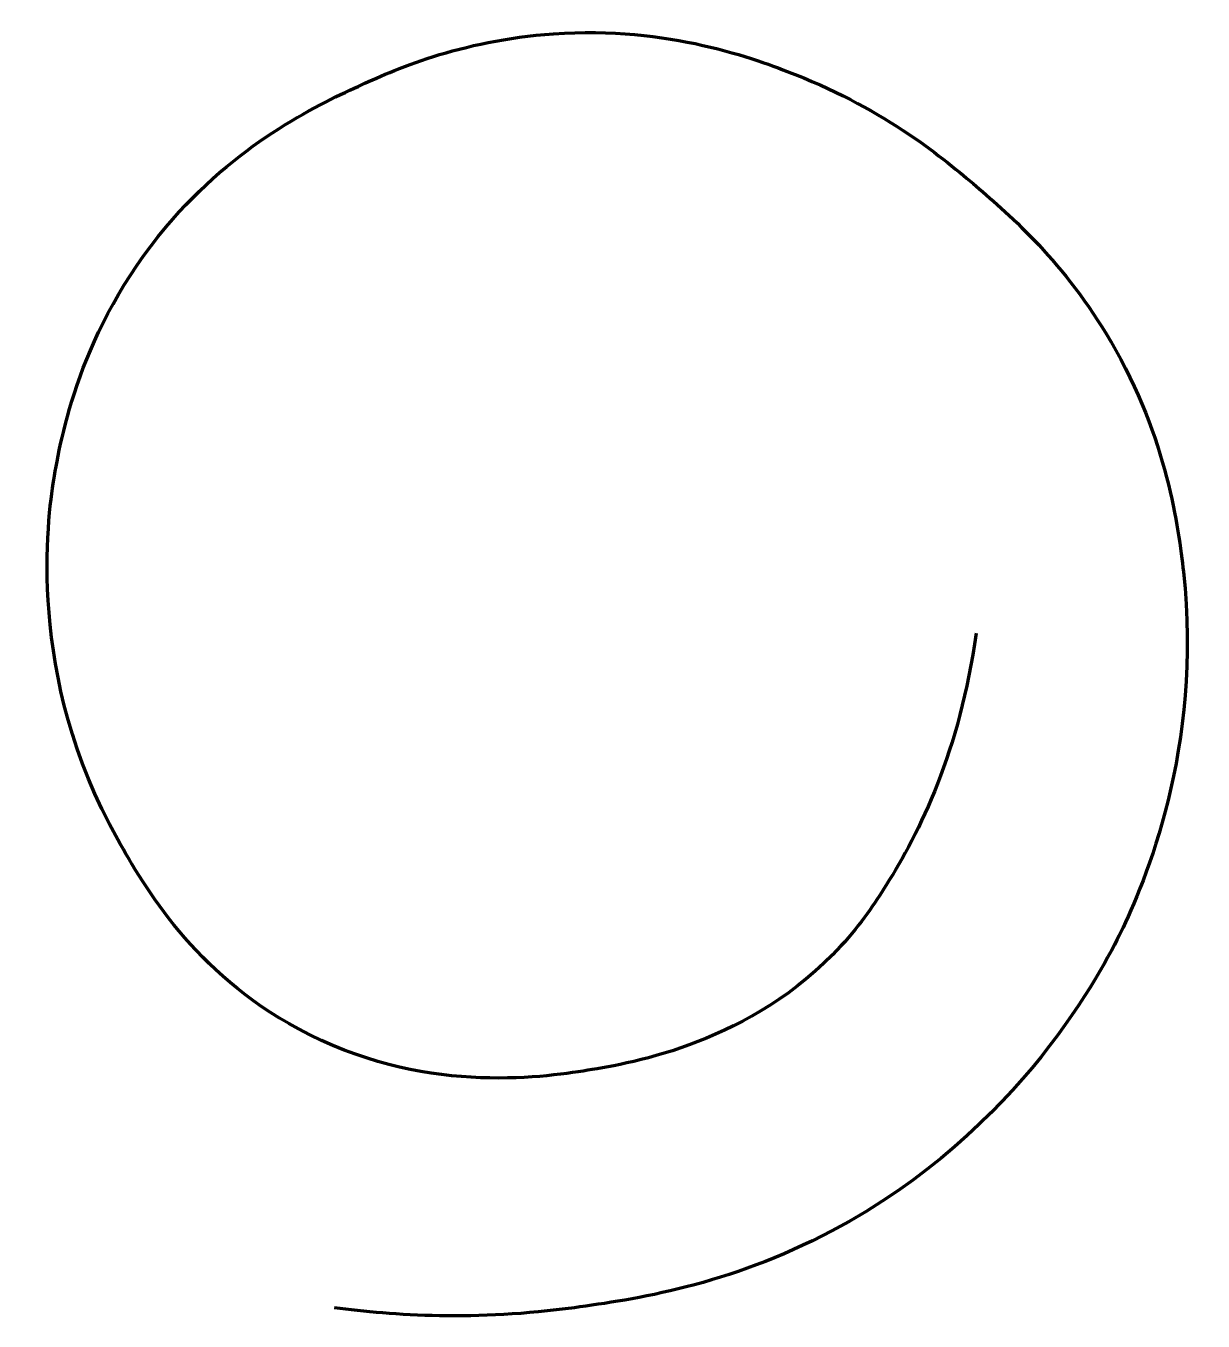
# Model space of a CAD drawing. Extents: x 1254 to 1780, y -1384 to -806.
import ezdxf

# ---------------------------------------------------------------- set-up
doc = ezdxf.new("R2010")
doc.units = 0
doc.header["$MEASUREMENT"] = 0
doc.layers.add('expecto_patronum_path', color=7, linetype='Continuous', lineweight=0)

msp = doc.modelspace()

# ---------------------------------------------------------------- linework, layer by layer
at = {"layer": 'expecto_patronum_path', "color": 7, "lineweight": 140}
msp.add_open_spline([(1678.18, -1076.92), (1671.06, -1129.28), (1652.78, -1166.24), (1638.02, -1189.47), (1632.87, -1197.59), (1627.19, -1206.43), (1617.85, -1216.57), (1578.12, -1259.69), (1524.95, -1268.9), (1504.9, -1272.09), (1483.48, -1275.5), (1430.43, -1283.16), (1375.67, -1253.63), (1329.21, -1228.58), (1307.14, -1190.57), (1294.97, -1168.97), (1254, -1096.25), (1263.73, -1025.23), (1266.48, -1008.35), (1269.44, -990.21), (1278.04, -941.33), (1316.59, -895.47), (1347.82, -858.34), (1383.32, -841.48), (1402.31, -832.7), (1417.49, -825.69), (1447.64, -812.1), (1489.6, -809.23), (1541.14, -805.71), (1579.79, -820.46), (1597.47, -827.43), (1638.15, -843.46), (1664.28, -865.4), (1678.18, -877.28), (1693.45, -890.33), (1717.83, -911.51), (1738.31, -946.64), (1763.68, -990.15), (1768.59, -1030.22), (1770.75, -1049.5), (1779.55, -1128.01), (1753.07, -1189.16), (1742.79, -1210.37), (1735.45, -1225.53), (1698.19, -1299.16), (1613.82, -1343.83), (1567.5, -1368.35), (1525.18, -1374.51), (1498.84, -1378.11), (1455.06, -1384.1), (1417.91, -1381.67), (1391.76, -1378.11)], degree=3, knots=[0, 0, 0, 0, 1, 1, 1, 2, 2, 2, 3, 3, 3, 4, 4, 4, 5, 5, 5, 6, 6, 6, 7, 7, 7, 8, 8, 8, 9, 9, 9, 10, 10, 10, 11, 11, 11, 12, 12, 12, 13, 13, 13, 14, 14, 14, 15, 15, 15, 16, 16, 16, 17, 17, 17, 17], dxfattribs=at)

doc.saveas('drawing.dxf')
